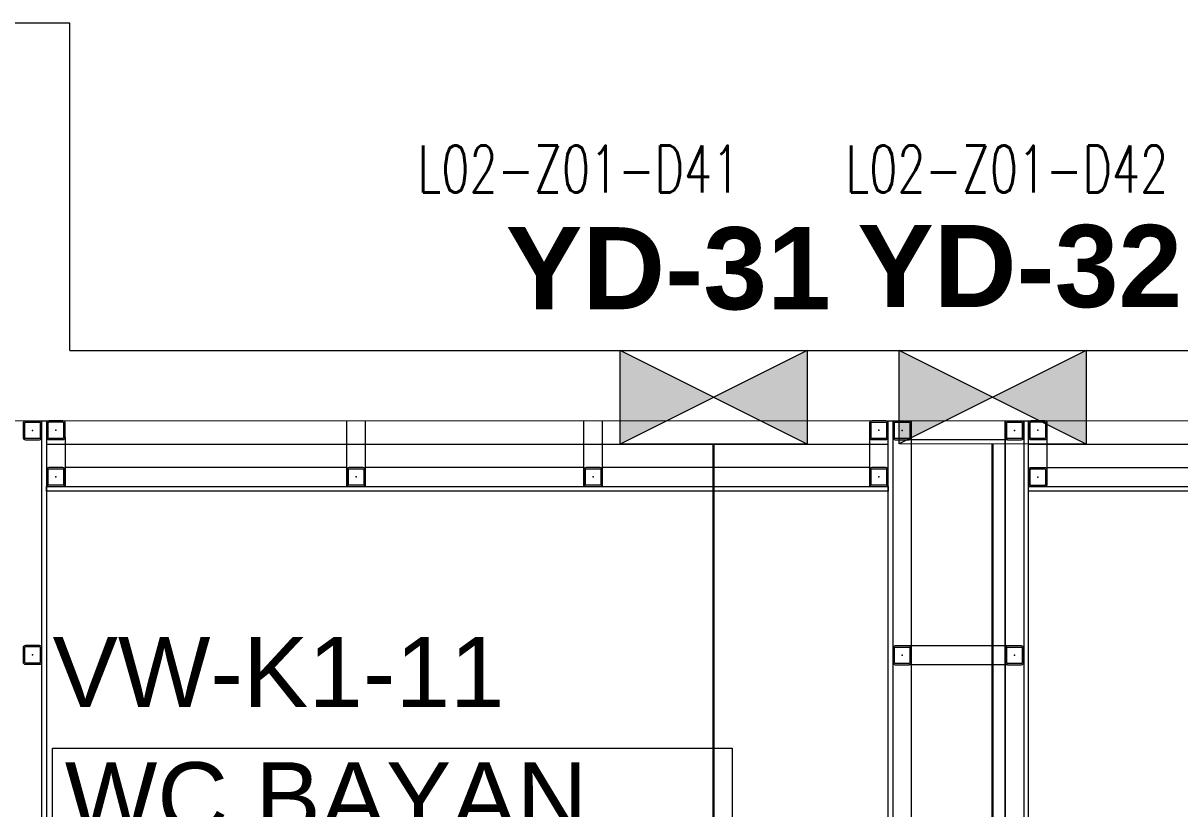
# Model space of a CAD drawing. Extents: x -3709 to 34962, y 0 to 8245.
# Drawn here: x 17040.8 to 17288.2, y 3374.5 to 3542.5 of the extents above; entities that cross this region are included whole.
import ezdxf
from ezdxf.enums import TextEntityAlignment as Align

# ---------------------------------------------------------------- set-up
doc = ezdxf.new("R2010")
doc.units = 0
doc.layers.get('0').update_dxf_attribs({"color": 9, "lineweight": 9})
for name, color, linetype, lineweight in [('00', 9, 'Continuous', 9), ('06D', 9, 'Continuous', 9), ('10', 9, 'Continuous', 9), ('11', 9, 'Continuous', 9), ('21_MAHAL', 9, 'Continuous', 9), ('33', 9, 'BATTING', 9), ('E-DEDEKTÖR NUMARALARI', 20, 'Continuous', 30), ('E-MODÜL HATTI', 6, 'Continuous', 30), ('EQ LIST', 7, 'Continuous', 13), ('H-DAMPER', 1, 'Continuous', 13)]:
    doc.layers.add(name, color=color, linetype=linetype, lineweight=lineweight)
doc.styles.add('Arial', font='arial.ttf', dxfattribs={"height": 2.5})
doc.styles.add('E-YAZI', font='txttw.shx')
doc.styles.add('MuuM_TEXT-STANDART', font='ARIALN.TTF')
doc.linetypes.add('BATTING', pattern='A,0.0001,-0.1,[134,ltypeshp.shx,S=0.1,R=0,X=-0.1,Y=0],-0.2,[134,ltypeshp.shx,S=0.1,R=180,X=0.1,Y=0],-0.1', length=0.4001)

# ---------------------------------------------------------------- blocks, each defined once
blk = doc.blocks.new('Prf-40x40')
for points in [[(1.5, -2), (-1.5, -2, -0.414214), (-2, -1.5), (-2, 1.5, -0.414214), (-1.5, 2), (1.5, 2, -0.414214), (2, 1.5), (2, -1.5, -0.414214)], [(1.5, -1.7), (-1.5, -1.7, -0.414214), (-1.7, -1.5), (-1.7, 1.5, -0.414214), (-1.5, 1.7), (1.5, 1.7, -0.414214), (1.7, 1.5), (1.7, -1.5, -0.414214)]]:
    blk.add_lwpolyline(points, format="xyb", close=True)
blk.add_point((0, 0))
blk = doc.blocks.new('0_roomno2')
blk.add_lwpolyline([(19.375, -10.5), (0, -10.5), (0, 0), (19.375, 0)], close=True)
for points in [[(0, -3), (19.375, -3)], [(8.125, -3), (8.125, -10.5)], [(11.875, -3), (11.875, -10.5)], [(15.625, -3), (15.625, -10.5)], [(0, -6.75), (8.125, -6.75)]]:
    blk.add_lwpolyline(points)
at = {"style": 'MuuM_TEXT-STANDART', "width": 0.6}
blk.add_text('H:', height=1.5, dxfattribs=at).set_placement((0.35, -8.608), align=Align.MIDDLE_LEFT)
at = {"style": 'Arial'}
blk.add_attdef('ODANO', (0, 1.17), '', height=2, dxfattribs=at)
blk.add_attdef('MEKANADI', text='', height=2, dxfattribs=at).set_placement((0.35, -3), align=Align.BOTTOM_LEFT)
at = {"style": 'MuuM_TEXT-STANDART', "width": 0.6}
for tag, p in [('YER01', (10, -4.5)), ('TAVAN01', (13.75, -4.5)), ('DUVAR01', (17.5, -4.5)), ('YER02', (10, -6.75)), ('TAVAN02', (13.75, -6.75)), ('DUVAR02', (17.5, -6.75)), ('YER03', (10, -9)), ('TAVAN03', (13.75, -9)), ('DUVAR03', (17.5, -9))]:
    blk.add_attdef(tag, text='', height=1.5, dxfattribs=at).set_placement(p, align=Align.MIDDLE_CENTER)
for tag, p in [('M2', (0.35, -4.875)), ('TEMIZTAVANYUKSEKLIGI', (1.8, -8.608))]:
    blk.add_attdef(tag, text='', height=1.5, dxfattribs=at).set_placement(p, align=Align.MIDDLE_LEFT)
blk = doc.blocks.new('A$C40024CF6')
h = blk.add_hatch(color=256)
h.paths.add_polyline_path([(200, -0.1), (200, 199.9), (0, 100)])
h.paths.add_polyline_path([(-200, 200.1), (-200, 0.1), (0, 100)])
for p, q in [((200, -0.1), (-200, 200.1)), ((200, 199.9), (-200, 0.1))]:
    blk.add_line(p, q)
blk.add_lwpolyline([(200, 199.9), (200, -0.1), (-200, 0.1), (-200, 200.1)], close=True)

msp = doc.modelspace()

# ---------------------------------------------------------------- linework, layer by layer
at = {"layer": '00'}
for points in [[(17050.84, 3472.5), (17435.84, 3472.5), (17435.84, 3542.5), (17400.84, 3542.5), (17400.84, 3557.5), (17435.84, 3557.5), (17435.84, 3737.5), (17450.84, 3737.5), (17450.84, 3672.5)], [(17050.84, 3472.5), (17050.84, 3542.5), (17030.84, 3542.5), (17030.84, 3472.5)], [(17450.84, 3457.4), (17450.84, 3457.4), (16820.84, 3457.5), (16820.84, 3405)]]:
    msp.add_lwpolyline(points, dxfattribs=at)
at = {"layer": '06D'}
for points in [[(17110.06, 3443.44), (17110.06, 3457.45)], [(17114.06, 3443.44), (17114.06, 3457.45)], [(17160.75, 3443.44), (17160.75, 3457.45)], [(17164.75, 3443.41), (17164.75, 3457.45)], [(17259.86, 3446.94), (17259.87, 3456.96)], [(17049.84, 3453.96), (17049.84, 3443.46)], [(17221.84, 3453.94), (17221.84, 3443.46)], [(17230.84, 3290.93), (17230.84, 3453.93)], [(17250.84, 3453.93), (17250.84, 3290.93)], [(17251.34, 3453.43), (17230.34, 3453.43)], [(17110.06, 3447.46), (17049.84, 3447.46)], [(17160.75, 3447.46), (17114.06, 3447.46)], [(17221.84, 3447.46), (17164.75, 3447.47)], [(17259.86, 3447.46), (17438.84, 3447.47)], [(17251.34, 3409.33), (17230.34, 3409.33)], [(17251.34, 3405.33), (17230.34, 3405.33)]]:
    msp.add_lwpolyline(points, dxfattribs=at)
at = {"layer": '11'}
for points in [[(17045.84, 3242.5), (17044.84, 3242.5), (17044.84, 3457.46), (17045.84, 3457.46)], [(17226.84, 3287.43), (17225.84, 3287.43), (17225.84, 3457.44), (17226.84, 3457.44)], [(17254.84, 3287.43), (17255.84, 3287.43), (17255.87, 3457.43), (17254.84, 3457.43)], [(17045.84, 3442.46), (17045.84, 3443.46), (17225.84, 3443.46), (17225.84, 3442.46)], [(17255.84, 3442.44), (17255.84, 3443.44), (17442.84, 3443.44), (17442.84, 3442.44)]]:
    msp.add_lwpolyline(points, close=True, dxfattribs=at)
at = {"layer": '33', "ltscale": 0.3}
for points in [[(17230.84, 3287.53), (17230.84, 3457.33)], [(17250.84, 3287.53), (17250.84, 3457.33)], [(17225.84, 3452.44), (17045.98, 3452.44)], [(17442.76, 3452.44), (17255.86, 3452.44)]]:
    msp.add_lwpolyline(points, dxfattribs=at)
at = {"layer": 'E-MODÜL HATTI', "ltscale": 50}
for p, q in [((17188.51, 3452.5), (17188.51, 3257.89)), ((17248.16, 3452.51), (17248.16, 3257.89))]:
    msp.add_line(p, q, dxfattribs=at)

# ---------------------------------------------------------------- block references
at = {"layer": '10', "xscale": -1}
for p, rotation in [((17042.84, 3455.43), 270), ((17047.84, 3455.46), 270), ((17223.84, 3455.44), 270), ((17228.84, 3455.43), 90), ((17252.84, 3455.43), 90), ((17257.87, 3455.46), 270), ((17047.84, 3445.46), 270), ((17112.06, 3445.46), 270), ((17162.75, 3445.46), 270), ((17223.84, 3445.46), 270), ((17257.86, 3445.44), 270), ((17042.84, 3407.43), 270), ((17228.84, 3407.33), 90), ((17252.84, 3407.33), 90)]:
    msp.add_blockref('Prf-40x40', p, dxfattribs=dict(at, rotation=rotation))
at = {"layer": '21_MAHAL'}
ref = msp.add_blockref('0_roomno2', (17047.14, 3387.47), dxfattribs=dict(at, xscale=7.5, yscale=7.5, zscale=7.5))
ref.add_attrib('ODANO', 'VW-K1-11', (17047.14, 3396.25), dxfattribs={"layer": '0', "height": 15, "style": 'Arial'})
ref.add_attrib('MEKANADI', 'WC BAYAN', dxfattribs={"layer": '0', "height": 15, "style": 'Arial'}).set_placement((17049.76, 3364.97), align=Align.BOTTOM_LEFT)
ref.add_attrib('M2', '#### m2', dxfattribs={"layer": '0', "height": 11.25, "style": 'MuuM_TEXT-STANDART', "width": 0.6}).set_placement((17049.76, 3350.91), align=Align.MIDDLE_LEFT)
ref.add_attrib('TEMIZTAVANYUKSEKLIGI', '2.40 m', dxfattribs={"layer": '0', "height": 11.25, "style": 'MuuM_TEXT-STANDART', "width": 0.6}).set_placement((17060.64, 3322.91), align=Align.MIDDLE_LEFT)
ref.add_attrib('YER01', 'Y07', dxfattribs={"layer": '0', "height": 11.25, "style": 'MuuM_TEXT-STANDART', "width": 0.6}).set_placement((17122.14, 3353.72), align=Align.MIDDLE_CENTER)
ref.add_attrib('TAVAN01', 'T01', dxfattribs={"layer": '0', "height": 11.25, "style": 'MuuM_TEXT-STANDART', "width": 0.6}).set_placement((17150.26, 3353.72), align=Align.MIDDLE_CENTER)
ref.add_attrib('DUVAR01', 'D09', dxfattribs={"layer": '0', "height": 11.25, "style": 'MuuM_TEXT-STANDART', "width": 0.6}).set_placement((17178.39, 3353.72), align=Align.MIDDLE_CENTER)
ref.add_attrib('TAVAN02', 'T09', dxfattribs={"layer": '0', "height": 11.25, "style": 'MuuM_TEXT-STANDART', "width": 0.6}).set_placement((17150.26, 3336.85), align=Align.MIDDLE_CENTER)
at = {"layer": 'H-DAMPER', "xscale": 0.0999999999999997, "yscale": 0.0999999999999997, "zscale": 0.0999999999999997}
for p in [(17188.51, 3452.5), (17248.16, 3452.51)]:
    msp.add_blockref('A$C40024CF6', p, dxfattribs=at)

# ---------------------------------------------------------------- texts
at = {"layer": 'E-DEDEKTÖR NUMARALARI', "style": 'E-YAZI', "width": 0.7}
for s, p in [('L02-Z01-D41', (17125.19, 3506.31)), ('L02-Z01-D42', (17216.69, 3506.31))]:
    msp.add_text(s, height=10, dxfattribs=at).set_placement(p)
at = {"layer": 'EQ LIST', "color": 6, "char_height": 17.55, "width": 288.0489, "attachment_point": 5}
for s, insert in [('{\\fArial|b1|i0|c162|p34;YD-31}', (17178.82, 3489.96)), ('{\\fArial|b1|i0|c162|p34;YD-32}', (17253.99, 3490.43))]:
    msp.add_mtext(s, dxfattribs=dict(at, insert=insert))

doc.saveas('drawing.dxf')
